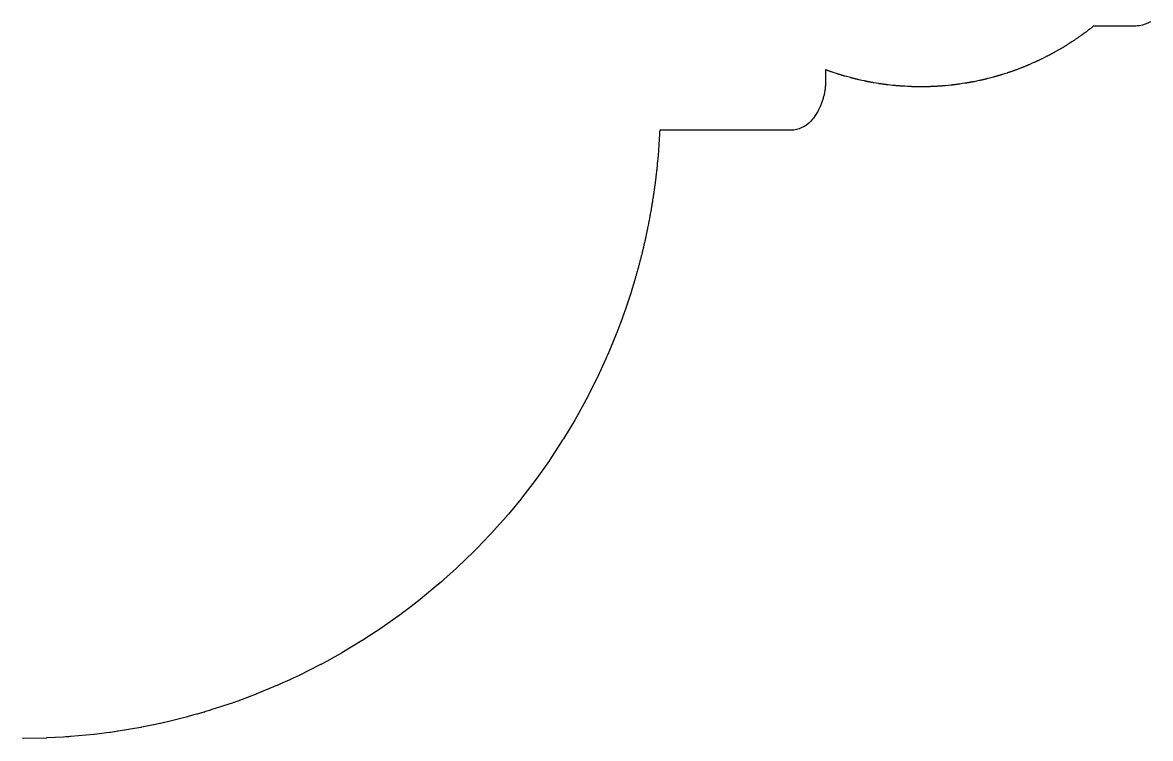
# Model space of a CAD drawing. Header units: metres. Extents: x -40.5 to 40.5, y -22 to 76.8.
# Drawn here: x 0 to 38.92, y -22.01 to 2.71 of the extents above; entities that cross this region are included whole.
import ezdxf

# ---------------------------------------------------------------- set-up
doc = ezdxf.new("R2010")
doc.units = ezdxf.units.M

msp = doc.modelspace()

# ---------------------------------------------------------------- linework, layer by layer
at = {"layer": 'CHANNEL'}
for p, q in [((38.92, 2.733), (38.832, 2.686)), ((36.637, 2.341), (36.621, 2.329)), ((36.653, 2.353), (36.637, 2.341)), ((36.665, 2.362), (36.653, 2.353)), ((36.676, 2.37), (36.665, 2.362)), ((36.693, 2.382), (36.676, 2.37)), ((36.708, 2.394), (36.693, 2.382)), ((36.72, 2.403), (36.708, 2.394)), ((36.732, 2.411), (36.72, 2.403)), ((36.748, 2.423), (36.732, 2.411)), ((36.763, 2.435), (36.748, 2.423)), ((36.775, 2.445), (36.763, 2.435)), ((36.786, 2.453), (36.775, 2.445)), ((36.803, 2.465), (36.786, 2.453)), ((36.818, 2.477), (36.803, 2.465)), ((36.83, 2.487), (36.818, 2.477)), ((36.841, 2.495), (36.83, 2.487)), ((36.857, 2.508), (36.841, 2.495)), ((36.873, 2.52), (36.857, 2.508)), ((36.944, 2.579), (36.873, 2.52)), ((36.958, 2.59), (36.944, 2.579)), ((38.412, 2.59), (36.958, 2.59)), ((38.461, 2.591), (38.412, 2.59)), ((38.548, 2.6), (38.461, 2.591)), ((38.646, 2.619), (38.548, 2.6)), ((38.741, 2.648), (38.646, 2.619)), ((38.832, 2.686), (38.741, 2.648)), ((36.058, 1.947), (36.041, 1.936)), ((36.134, 1.997), (36.058, 1.947)), ((36.211, 2.045), (36.134, 1.997)), ((36.228, 2.056), (36.211, 2.045)), ((36.244, 2.067), (36.228, 2.056)), ((36.257, 2.076), (36.244, 2.067)), ((36.269, 2.083), (36.257, 2.076)), ((36.286, 2.094), (36.269, 2.083)), ((36.302, 2.105), (36.286, 2.094)), ((36.314, 2.114), (36.302, 2.105)), ((36.326, 2.122), (36.314, 2.114)), ((36.343, 2.133), (36.326, 2.122)), ((36.359, 2.144), (36.343, 2.133)), ((36.371, 2.153), (36.359, 2.144)), ((36.383, 2.16), (36.371, 2.153)), ((36.4, 2.172), (36.383, 2.16)), ((36.416, 2.183), (36.4, 2.172)), ((36.428, 2.192), (36.416, 2.183)), ((36.44, 2.2), (36.428, 2.192)), ((36.457, 2.211), (36.44, 2.2)), ((36.473, 2.223), (36.457, 2.211)), ((36.547, 2.277), (36.473, 2.223)), ((36.621, 2.329), (36.547, 2.277)), ((35.385, 1.562), (35.368, 1.552)), ((35.399, 1.569), (35.385, 1.562)), ((35.411, 1.575), (35.399, 1.569)), ((35.429, 1.584), (35.411, 1.575)), ((35.446, 1.594), (35.429, 1.584)), ((35.46, 1.601), (35.446, 1.594)), ((35.472, 1.607), (35.46, 1.601)), ((35.49, 1.617), (35.472, 1.607)), ((35.507, 1.626), (35.49, 1.617)), ((35.521, 1.634), (35.507, 1.626)), ((35.533, 1.64), (35.521, 1.634)), ((35.551, 1.65), (35.533, 1.64)), ((35.568, 1.659), (35.551, 1.65)), ((35.581, 1.667), (35.568, 1.659)), ((35.594, 1.673), (35.581, 1.667)), ((35.611, 1.683), (35.594, 1.673)), ((35.629, 1.693), (35.611, 1.683)), ((35.708, 1.739), (35.629, 1.693)), ((35.787, 1.783), (35.708, 1.739)), ((35.805, 1.793), (35.787, 1.783)), ((35.821, 1.803), (35.805, 1.793)), ((35.834, 1.811), (35.821, 1.803)), ((35.847, 1.818), (35.834, 1.811)), ((35.864, 1.828), (35.847, 1.818)), ((35.881, 1.838), (35.864, 1.828)), ((35.894, 1.846), (35.881, 1.838)), ((35.906, 1.853), (35.894, 1.846)), ((35.923, 1.864), (35.906, 1.853)), ((35.94, 1.874), (35.923, 1.864)), ((35.953, 1.882), (35.94, 1.874)), ((35.965, 1.889), (35.953, 1.882)), ((35.982, 1.899), (35.965, 1.889)), ((35.999, 1.91), (35.982, 1.899)), ((36.012, 1.918), (35.999, 1.91)), ((36.024, 1.925), (36.012, 1.918)), ((36.041, 1.936), (36.024, 1.925)), ((34.542, 1.175), (34.524, 1.167)), ((34.556, 1.181), (34.542, 1.175)), ((34.569, 1.185), (34.556, 1.181)), ((34.588, 1.193), (34.569, 1.185)), ((34.606, 1.2), (34.588, 1.193)), ((34.62, 1.207), (34.606, 1.2)), ((34.633, 1.212), (34.62, 1.207)), ((34.652, 1.219), (34.633, 1.212)), ((34.67, 1.227), (34.652, 1.219)), ((34.684, 1.233), (34.67, 1.227)), ((34.697, 1.238), (34.684, 1.233)), ((34.716, 1.246), (34.697, 1.238)), ((34.734, 1.254), (34.716, 1.246)), ((34.818, 1.292), (34.734, 1.254)), ((34.901, 1.327), (34.818, 1.292)), ((34.92, 1.335), (34.901, 1.327)), ((34.937, 1.343), (34.92, 1.335)), ((34.951, 1.35), (34.937, 1.343)), ((34.964, 1.356), (34.951, 1.35)), ((34.982, 1.364), (34.964, 1.356)), ((35, 1.372), (34.982, 1.364)), ((35.014, 1.379), (35, 1.372)), ((35.026, 1.385), (35.014, 1.379)), ((35.045, 1.393), (35.026, 1.385)), ((35.062, 1.401), (35.045, 1.393)), ((35.076, 1.408), (35.062, 1.401)), ((35.089, 1.414), (35.076, 1.408)), ((35.107, 1.423), (35.089, 1.414)), ((35.125, 1.431), (35.107, 1.423)), ((35.138, 1.438), (35.125, 1.431)), ((35.151, 1.444), (35.138, 1.438)), ((35.169, 1.453), (35.151, 1.444)), ((35.187, 1.462), (35.169, 1.453)), ((35.269, 1.504), (35.187, 1.462)), ((35.35, 1.543), (35.269, 1.504)), ((35.368, 1.552), (35.35, 1.543)), ((27.719, 1.074), (27.71, 1.077)), ((27.71, 1.077), (27.71, 0.696)), ((27.734, 1.069), (27.719, 1.074)), ((27.747, 1.064), (27.734, 1.069)), ((27.766, 1.057), (27.747, 1.064)), ((27.784, 1.05), (27.766, 1.057)), ((27.799, 1.045), (27.784, 1.05)), ((27.812, 1.04), (27.799, 1.045)), ((27.831, 1.033), (27.812, 1.04)), ((27.849, 1.027), (27.831, 1.033)), ((27.864, 1.022), (27.849, 1.027)), ((27.877, 1.018), (27.864, 1.022)), ((27.896, 1.011), (27.877, 1.018)), ((27.915, 1.004), (27.896, 1.011)), ((28.003, 0.977), (27.915, 1.004)), ((28.088, 0.947), (28.003, 0.977)), ((28.107, 0.941), (28.088, 0.947)), ((28.126, 0.935), (28.107, 0.941)), ((28.141, 0.931), (28.126, 0.935)), ((28.154, 0.926), (28.141, 0.931)), ((28.173, 0.92), (28.154, 0.926)), ((28.192, 0.914), (28.173, 0.92)), ((28.206, 0.91), (28.192, 0.914)), ((28.22, 0.906), (28.206, 0.91)), ((28.239, 0.9), (28.22, 0.906)), ((28.258, 0.894), (28.239, 0.9)), ((28.273, 0.89), (28.258, 0.894)), ((28.286, 0.886), (28.273, 0.89)), ((28.305, 0.88), (28.286, 0.886)), ((28.324, 0.874), (28.305, 0.88)), ((28.339, 0.87), (28.324, 0.874)), ((28.352, 0.866), (28.339, 0.87)), ((28.371, 0.86), (28.352, 0.866)), ((28.391, 0.855), (28.371, 0.86)), ((28.48, 0.832), (28.391, 0.855)), ((28.566, 0.807), (28.48, 0.832)), ((28.586, 0.801), (28.566, 0.807)), ((28.605, 0.797), (28.586, 0.801)), ((28.62, 0.793), (28.605, 0.797)), ((28.633, 0.789), (28.62, 0.793)), ((28.653, 0.784), (28.633, 0.789)), ((28.672, 0.78), (28.653, 0.784)), ((28.687, 0.776), (28.672, 0.78)), ((33.407, 0.802), (33.318, 0.777)), ((33.495, 0.823), (33.407, 0.802)), ((33.514, 0.828), (33.495, 0.823)), ((33.533, 0.834), (33.514, 0.828)), ((33.548, 0.838), (33.533, 0.834)), ((33.561, 0.842), (33.548, 0.838)), ((33.581, 0.847), (33.561, 0.842)), ((33.599, 0.852), (33.581, 0.847)), ((33.614, 0.857), (33.599, 0.852)), ((33.627, 0.86), (33.614, 0.857)), ((33.647, 0.866), (33.627, 0.86)), ((33.666, 0.871), (33.647, 0.866)), ((33.68, 0.876), (33.666, 0.871)), ((33.694, 0.88), (33.68, 0.876)), ((33.713, 0.885), (33.694, 0.88)), ((33.732, 0.891), (33.713, 0.885)), ((33.746, 0.896), (33.732, 0.891)), ((33.76, 0.899), (33.746, 0.896)), ((33.779, 0.905), (33.76, 0.899)), ((33.798, 0.911), (33.779, 0.905)), ((33.885, 0.94), (33.798, 0.911)), ((33.972, 0.966), (33.885, 0.94)), ((33.991, 0.973), (33.972, 0.966)), ((34.01, 0.979), (33.991, 0.973)), ((34.024, 0.984), (34.01, 0.979)), ((34.037, 0.988), (34.024, 0.984)), ((34.057, 0.995), (34.037, 0.988)), ((34.075, 1.001), (34.057, 0.995)), ((34.089, 1.006), (34.075, 1.001)), ((34.103, 1.011), (34.089, 1.006)), ((34.122, 1.017), (34.103, 1.011)), ((34.14, 1.024), (34.122, 1.017)), ((34.155, 1.029), (34.14, 1.024)), ((34.168, 1.033), (34.155, 1.029)), ((34.187, 1.04), (34.168, 1.033)), ((34.205, 1.047), (34.187, 1.04)), ((34.22, 1.052), (34.205, 1.047)), ((34.233, 1.057), (34.22, 1.052)), ((34.252, 1.063), (34.233, 1.057)), ((34.271, 1.07), (34.252, 1.063)), ((34.356, 1.104), (34.271, 1.07)), ((34.441, 1.135), (34.356, 1.104)), ((34.46, 1.142), (34.441, 1.135)), ((34.478, 1.149), (34.46, 1.142)), ((34.492, 1.155), (34.478, 1.149)), ((34.505, 1.16), (34.492, 1.155)), ((34.524, 1.167), (34.505, 1.16)), ((27.691, 0.406), (27.685, 0.371)), ((27.694, 0.441), (27.691, 0.406)), ((27.697, 0.472), (27.694, 0.441)), ((27.701, 0.501), (27.697, 0.472)), ((27.704, 0.536), (27.701, 0.501)), ((27.706, 0.571), (27.704, 0.536)), ((27.71, 0.67), (27.706, 0.571)), ((27.71, 0.696), (27.71, 0.684)), ((27.71, 0.684), (27.71, 0.67)), ((28.7, 0.772), (28.687, 0.776)), ((28.72, 0.767), (28.7, 0.772)), ((28.739, 0.763), (28.72, 0.767)), ((28.754, 0.76), (28.739, 0.763)), ((28.767, 0.756), (28.754, 0.76)), ((28.787, 0.751), (28.767, 0.756)), ((28.806, 0.747), (28.787, 0.751)), ((28.821, 0.744), (28.806, 0.747)), ((28.834, 0.74), (28.821, 0.744)), ((28.854, 0.735), (28.834, 0.74)), ((28.874, 0.731), (28.854, 0.735)), ((28.963, 0.713), (28.874, 0.731)), ((29.051, 0.692), (28.963, 0.713)), ((29.071, 0.688), (29.051, 0.692)), ((29.09, 0.684), (29.071, 0.688)), ((29.105, 0.681), (29.09, 0.684)), ((29.119, 0.678), (29.105, 0.681)), ((29.139, 0.674), (29.119, 0.678)), ((29.158, 0.67), (29.139, 0.674)), ((29.173, 0.668), (29.158, 0.67)), ((29.187, 0.665), (29.173, 0.668)), ((29.207, 0.661), (29.187, 0.665)), ((29.226, 0.657), (29.207, 0.661)), ((29.241, 0.655), (29.226, 0.657)), ((29.254, 0.652), (29.241, 0.655)), ((29.274, 0.648), (29.254, 0.652)), ((29.293, 0.645), (29.274, 0.648)), ((29.309, 0.642), (29.293, 0.645)), ((29.322, 0.639), (29.309, 0.642)), ((29.342, 0.636), (29.322, 0.639)), ((29.362, 0.632), (29.342, 0.636)), ((29.453, 0.619), (29.362, 0.632)), ((29.542, 0.603), (29.453, 0.619)), ((29.562, 0.599), (29.542, 0.603)), ((29.581, 0.597), (29.562, 0.599)), ((29.596, 0.595), (29.581, 0.597)), ((29.61, 0.592), (29.596, 0.595)), ((29.63, 0.589), (29.61, 0.592)), ((29.649, 0.587), (29.63, 0.589)), ((29.665, 0.585), (29.649, 0.587)), ((29.678, 0.582), (29.665, 0.585)), ((29.698, 0.579), (29.678, 0.582)), ((29.718, 0.577), (29.698, 0.579)), ((29.733, 0.575), (29.718, 0.577)), ((29.747, 0.573), (29.733, 0.575)), ((29.767, 0.57), (29.747, 0.573)), ((29.786, 0.568), (29.767, 0.57)), ((29.801, 0.566), (29.786, 0.568)), ((29.815, 0.564), (29.801, 0.566)), ((29.835, 0.562), (29.815, 0.564)), ((29.855, 0.559), (29.835, 0.562)), ((29.946, 0.55), (29.855, 0.559)), ((30.036, 0.539), (29.946, 0.55)), ((30.056, 0.537), (30.036, 0.539)), ((30.076, 0.535), (30.056, 0.537)), ((30.091, 0.534), (30.076, 0.535)), ((30.105, 0.532), (30.091, 0.534)), ((30.125, 0.53), (30.105, 0.532)), ((30.144, 0.529), (30.125, 0.53)), ((30.16, 0.528), (30.144, 0.529)), ((30.174, 0.526), (30.16, 0.528)), ((30.194, 0.524), (30.174, 0.526)), ((30.213, 0.523), (30.194, 0.524)), ((30.228, 0.522), (30.213, 0.523)), ((30.242, 0.52), (30.228, 0.522)), ((30.263, 0.519), (30.242, 0.52)), ((30.282, 0.517), (30.263, 0.519)), ((30.297, 0.516), (30.282, 0.517)), ((30.311, 0.515), (30.297, 0.516)), ((30.331, 0.513), (30.311, 0.515)), ((30.351, 0.512), (30.331, 0.513)), ((30.443, 0.508), (30.351, 0.512)), ((30.533, 0.502), (30.443, 0.508)), ((30.553, 0.5), (30.533, 0.502)), ((30.573, 0.5), (30.553, 0.5)), ((30.588, 0.499), (30.573, 0.5)), ((30.602, 0.498), (30.588, 0.499)), ((30.622, 0.497), (30.602, 0.498)), ((30.642, 0.497), (30.622, 0.497)), ((30.657, 0.497), (30.642, 0.497)), ((30.671, 0.496), (30.657, 0.497)), ((30.691, 0.495), (30.671, 0.496)), ((30.711, 0.495), (30.691, 0.495)), ((30.726, 0.494), (30.711, 0.495)), ((30.74, 0.494), (30.726, 0.494)), ((30.76, 0.493), (30.74, 0.494)), ((30.78, 0.493), (30.76, 0.493)), ((30.795, 0.493), (30.78, 0.493)), ((30.809, 0.492), (30.795, 0.493)), ((30.829, 0.491), (30.809, 0.492)), ((30.849, 0.491), (30.829, 0.491)), ((30.941, 0.492), (30.849, 0.491)), ((31.032, 0.49), (30.941, 0.492)), ((31.052, 0.49), (31.032, 0.49)), ((31.071, 0.49), (31.052, 0.49)), ((31.087, 0.491), (31.071, 0.49)), ((31.101, 0.491), (31.087, 0.491)), ((31.121, 0.491), (31.101, 0.491)), ((31.14, 0.491), (31.121, 0.491)), ((31.156, 0.492), (31.14, 0.491)), ((31.17, 0.492), (31.156, 0.492)), ((31.19, 0.492), (31.17, 0.492)), ((31.209, 0.492), (31.19, 0.492)), ((31.225, 0.493), (31.209, 0.492)), ((31.239, 0.493), (31.225, 0.493)), ((31.259, 0.493), (31.239, 0.493)), ((31.278, 0.494), (31.259, 0.493)), ((31.294, 0.495), (31.278, 0.494)), ((31.308, 0.495), (31.294, 0.495)), ((31.328, 0.496), (31.308, 0.495)), ((31.348, 0.497), (31.328, 0.496)), ((31.439, 0.502), (31.348, 0.497)), ((31.53, 0.505), (31.439, 0.502)), ((31.55, 0.506), (31.53, 0.505)), ((31.569, 0.507), (31.55, 0.506)), ((31.585, 0.508), (31.569, 0.507)), ((31.599, 0.509), (31.585, 0.508)), ((31.619, 0.51), (31.599, 0.509)), ((31.638, 0.512), (31.619, 0.51)), ((31.654, 0.513), (31.638, 0.512)), ((31.668, 0.514), (31.654, 0.513)), ((31.688, 0.515), (31.668, 0.514)), ((31.707, 0.516), (31.688, 0.515)), ((31.722, 0.518), (31.707, 0.516)), ((31.736, 0.519), (31.722, 0.518)), ((31.757, 0.52), (31.736, 0.519)), ((31.776, 0.522), (31.757, 0.52)), ((31.791, 0.523), (31.776, 0.522)), ((31.805, 0.524), (31.791, 0.523)), ((31.825, 0.526), (31.805, 0.524)), ((31.845, 0.528), (31.825, 0.526)), ((31.936, 0.538), (31.845, 0.528)), ((32.027, 0.546), (31.936, 0.538)), ((32.047, 0.548), (32.027, 0.546)), ((32.066, 0.55), (32.047, 0.548)), ((32.081, 0.552), (32.066, 0.55)), ((32.095, 0.553), (32.081, 0.552)), ((32.115, 0.556), (32.095, 0.553)), ((32.135, 0.558), (32.115, 0.556)), ((32.15, 0.56), (32.135, 0.558)), ((32.164, 0.562), (32.15, 0.56)), ((32.184, 0.564), (32.164, 0.562)), ((32.203, 0.567), (32.184, 0.564)), ((32.218, 0.569), (32.203, 0.567)), ((32.232, 0.57), (32.218, 0.569)), ((32.252, 0.573), (32.232, 0.57)), ((32.271, 0.576), (32.252, 0.573)), ((32.287, 0.578), (32.271, 0.576)), ((32.3, 0.58), (32.287, 0.578)), ((32.321, 0.582), (32.3, 0.58)), ((32.34, 0.585), (32.321, 0.582)), ((32.431, 0.6), (32.34, 0.585)), ((32.52, 0.613), (32.431, 0.6)), ((32.541, 0.616), (32.52, 0.613)), ((32.56, 0.619), (32.541, 0.616)), ((32.575, 0.622), (32.56, 0.619)), ((32.589, 0.624), (32.575, 0.622)), ((32.609, 0.627), (32.589, 0.624)), ((32.628, 0.63), (32.609, 0.627)), ((32.643, 0.633), (32.628, 0.63)), ((32.657, 0.636), (32.643, 0.633)), ((32.677, 0.639), (32.657, 0.636)), ((32.696, 0.643), (32.677, 0.639)), ((32.711, 0.646), (32.696, 0.643)), ((32.724, 0.648), (32.711, 0.646)), ((32.744, 0.651), (32.724, 0.648)), ((32.763, 0.655), (32.744, 0.651)), ((32.779, 0.658), (32.763, 0.655)), ((32.792, 0.661), (32.779, 0.658)), ((32.812, 0.664), (32.792, 0.661)), ((32.832, 0.668), (32.812, 0.664)), ((32.921, 0.688), (32.832, 0.668)), ((33.01, 0.705), (32.921, 0.688)), ((33.03, 0.709), (33.01, 0.705)), ((33.049, 0.714), (33.03, 0.709)), ((33.064, 0.717), (33.049, 0.714)), ((33.078, 0.72), (33.064, 0.717)), ((33.097, 0.724), (33.078, 0.72)), ((33.116, 0.729), (33.097, 0.724)), ((33.131, 0.732), (33.116, 0.729)), ((33.145, 0.735), (33.131, 0.732)), ((33.165, 0.74), (33.145, 0.735)), ((33.184, 0.744), (33.165, 0.74)), ((33.198, 0.748), (33.184, 0.744)), ((33.212, 0.751), (33.198, 0.748)), ((33.232, 0.756), (33.212, 0.751)), ((33.251, 0.76), (33.232, 0.756)), ((33.266, 0.764), (33.251, 0.76)), ((33.279, 0.767), (33.266, 0.764)), ((33.299, 0.772), (33.279, 0.767)), ((33.318, 0.777), (33.299, 0.772)), ((27.603, 0.023), (27.593, -0.009)), ((27.613, 0.055), (27.603, 0.023)), ((27.624, 0.087), (27.613, 0.055)), ((27.632, 0.12), (27.624, 0.087)), ((27.657, 0.218), (27.632, 0.12)), ((27.663, 0.244), (27.657, 0.218)), ((27.668, 0.271), (27.663, 0.244)), ((27.685, 0.371), (27.668, 0.271)), ((27.438, -0.362), (27.418, -0.396)), ((27.453, -0.335), (27.438, -0.362)), ((27.467, -0.307), (27.453, -0.335)), ((27.511, -0.216), (27.467, -0.307)), ((27.522, -0.192), (27.511, -0.216)), ((27.533, -0.167), (27.522, -0.192)), ((27.57, -0.072), (27.533, -0.167)), ((27.582, -0.041), (27.57, -0.072)), ((27.593, -0.009), (27.582, -0.041)), ((27.136, -0.762), (27.06, -0.822)), ((27.206, -0.695), (27.136, -0.762)), ((27.261, -0.631), (27.206, -0.695)), ((27.29, -0.592), (27.261, -0.631)), ((27.353, -0.503), (27.29, -0.592)), ((27.376, -0.468), (27.353, -0.503)), ((27.398, -0.432), (27.376, -0.468)), ((27.418, -0.396), (27.398, -0.432)), ((21.98, -1.153), (21.971, -1.302)), ((21.981, -1.138), (21.98, -1.153)), ((21.983, -1.086), (21.981, -1.122)), ((21.981, -1.122), (21.981, -1.138)), ((21.987, -1.01), (21.983, -1.086)), ((26.483, -1.01), (21.987, -1.01)), ((26.532, -1.009), (26.483, -1.01)), ((26.616, -1.001), (26.532, -1.009)), ((26.711, -0.982), (26.616, -1.001)), ((26.804, -0.955), (26.711, -0.982)), ((26.894, -0.919), (26.804, -0.955)), ((26.979, -0.875), (26.894, -0.919)), ((27.06, -0.822), (26.979, -0.875)), ((21.957, -1.526), (21.954, -1.567)), ((21.958, -1.514), (21.957, -1.526)), ((21.959, -1.494), (21.958, -1.514)), ((21.961, -1.466), (21.959, -1.494)), ((21.967, -1.365), (21.961, -1.466)), ((21.97, -1.327), (21.967, -1.365)), ((21.971, -1.314), (21.97, -1.327)), ((21.971, -1.302), (21.971, -1.314)), ((21.928, -1.898), (21.924, -1.947)), ((21.931, -1.867), (21.928, -1.898)), ((21.935, -1.815), (21.931, -1.867)), ((21.939, -1.768), (21.935, -1.815)), ((21.941, -1.737), (21.939, -1.768)), ((21.942, -1.728), (21.941, -1.737)), ((21.945, -1.691), (21.942, -1.728)), ((21.947, -1.664), (21.945, -1.691)), ((21.948, -1.647), (21.947, -1.664)), ((21.949, -1.635), (21.948, -1.647)), ((21.954, -1.567), (21.949, -1.635)), ((21.899, -2.204), (21.884, -2.351)), ((21.901, -2.192), (21.899, -2.204)), ((21.903, -2.167), (21.901, -2.185)), ((21.901, -2.185), (21.901, -2.192)), ((21.913, -2.061), (21.903, -2.167)), ((21.919, -1.998), (21.913, -2.061)), ((21.92, -1.993), (21.919, -1.998)), ((21.921, -1.979), (21.92, -1.993)), ((21.923, -1.954), (21.921, -1.979)), ((21.924, -1.947), (21.923, -1.954)), ((21.844, -2.701), (21.837, -2.755)), ((21.847, -2.678), (21.844, -2.701)), ((21.849, -2.66), (21.847, -2.67)), ((21.847, -2.67), (21.847, -2.678)), ((21.852, -2.635), (21.849, -2.66)), ((21.854, -2.617), (21.852, -2.635)), ((21.856, -2.603), (21.854, -2.617)), ((21.857, -2.588), (21.856, -2.603)), ((21.861, -2.555), (21.857, -2.588)), ((21.867, -2.503), (21.861, -2.555)), ((21.873, -2.454), (21.867, -2.503)), ((21.875, -2.432), (21.873, -2.454)), ((21.878, -2.411), (21.875, -2.432)), ((21.879, -2.4), (21.878, -2.411)), ((21.88, -2.387), (21.879, -2.4)), ((21.882, -2.372), (21.88, -2.387)), ((21.884, -2.351), (21.882, -2.372)), ((21.794, -3.072), (21.784, -3.144)), ((21.8, -3.031), (21.794, -3.072)), ((21.802, -3.016), (21.8, -3.031)), ((21.805, -3), (21.802, -3.016)), ((21.806, -2.991), (21.805, -3)), ((21.807, -2.981), (21.806, -2.991)), ((21.811, -2.949), (21.807, -2.981)), ((21.814, -2.929), (21.811, -2.949)), ((21.818, -2.898), (21.814, -2.929)), ((21.826, -2.839), (21.818, -2.898)), ((21.828, -2.826), (21.826, -2.839)), ((21.829, -2.818), (21.828, -2.826)), ((21.831, -2.805), (21.829, -2.818)), ((21.832, -2.793), (21.831, -2.805)), ((21.837, -2.755), (21.832, -2.793)), ((21.732, -3.484), (21.72, -3.557)), ((21.736, -3.464), (21.732, -3.484)), ((21.738, -3.449), (21.736, -3.464)), ((21.741, -3.431), (21.738, -3.449)), ((21.742, -3.425), (21.741, -3.431)), ((21.743, -3.415), (21.742, -3.425)), ((21.751, -3.364), (21.743, -3.415)), ((21.76, -3.306), (21.751, -3.364)), ((21.762, -3.293), (21.76, -3.306)), ((21.764, -3.279), (21.762, -3.293)), ((21.767, -3.262), (21.764, -3.279)), ((21.77, -3.24), (21.767, -3.262)), ((21.773, -3.224), (21.77, -3.24)), ((21.775, -3.208), (21.773, -3.224)), ((21.777, -3.194), (21.775, -3.208)), ((21.779, -3.182), (21.777, -3.194)), ((21.781, -3.167), (21.779, -3.182)), ((21.784, -3.144), (21.781, -3.167)), ((21.667, -3.869), (21.661, -3.901)), ((21.671, -3.851), (21.667, -3.869)), ((21.673, -3.836), (21.671, -3.851)), ((21.676, -3.82), (21.673, -3.836)), ((21.687, -3.757), (21.676, -3.82)), ((21.697, -3.698), (21.687, -3.757)), ((21.699, -3.685), (21.697, -3.698)), ((21.701, -3.676), (21.699, -3.685)), ((21.703, -3.665), (21.701, -3.676)), ((21.705, -3.651), (21.703, -3.665)), ((21.708, -3.636), (21.705, -3.651)), ((21.71, -3.619), (21.708, -3.636)), ((21.72, -3.557), (21.71, -3.619)), ((21.597, -4.242), (21.588, -4.289)), ((21.601, -4.223), (21.597, -4.242)), ((21.605, -4.205), (21.601, -4.223)), ((21.609, -4.182), (21.605, -4.205)), ((21.613, -4.16), (21.609, -4.182)), ((21.62, -4.122), (21.613, -4.16)), ((21.633, -4.054), (21.62, -4.122)), ((21.634, -4.048), (21.633, -4.054)), ((21.636, -4.042), (21.634, -4.048)), ((21.637, -4.032), (21.636, -4.042)), ((21.641, -4.016), (21.637, -4.032)), ((21.65, -3.964), (21.641, -4.016)), ((21.657, -3.925), (21.65, -3.964)), ((21.661, -3.901), (21.657, -3.925)), ((21.523, -4.604), (21.508, -4.673)), ((21.524, -4.599), (21.523, -4.604)), ((21.527, -4.585), (21.524, -4.599)), ((21.531, -4.569), (21.527, -4.585)), ((21.545, -4.498), (21.531, -4.569)), ((21.561, -4.424), (21.545, -4.498)), ((21.564, -4.408), (21.561, -4.424)), ((21.567, -4.393), (21.564, -4.408)), ((21.568, -4.389), (21.567, -4.393)), ((21.569, -4.384), (21.568, -4.389)), ((21.57, -4.378), (21.569, -4.384)), ((21.588, -4.289), (21.57, -4.378)), ((21.422, -5.054), (21.419, -5.067)), ((21.429, -5.022), (21.422, -5.054)), ((21.436, -4.995), (21.429, -5.022)), ((21.442, -4.967), (21.436, -4.995)), ((21.451, -4.928), (21.442, -4.967)), ((21.454, -4.914), (21.451, -4.928)), ((21.457, -4.902), (21.454, -4.914)), ((21.458, -4.897), (21.457, -4.902)), ((21.459, -4.893), (21.458, -4.897)), ((21.46, -4.889), (21.459, -4.893)), ((21.47, -4.845), (21.46, -4.889)), ((21.479, -4.804), (21.47, -4.845)), ((21.483, -4.788), (21.479, -4.804)), ((21.487, -4.768), (21.483, -4.788)), ((21.491, -4.754), (21.487, -4.768)), ((21.494, -4.739), (21.491, -4.754)), ((21.508, -4.673), (21.494, -4.739)), ((21.333, -5.416), (21.32, -5.468)), ((21.347, -5.362), (21.333, -5.416)), ((21.352, -5.343), (21.347, -5.362)), ((21.353, -5.336), (21.352, -5.343)), ((21.366, -5.283), (21.353, -5.336)), ((21.381, -5.225), (21.366, -5.283)), ((21.384, -5.212), (21.381, -5.225)), ((21.387, -5.2), (21.384, -5.212)), ((21.39, -5.187), (21.387, -5.2)), ((21.393, -5.175), (21.39, -5.187)), ((21.401, -5.139), (21.393, -5.175)), ((21.416, -5.08), (21.401, -5.139)), ((21.419, -5.067), (21.416, -5.08)), ((21.224, -5.831), (21.221, -5.84)), ((21.229, -5.811), (21.224, -5.831)), ((21.234, -5.794), (21.229, -5.811)), ((21.238, -5.778), (21.234, -5.794)), ((21.241, -5.768), (21.238, -5.778)), ((21.245, -5.754), (21.241, -5.768)), ((21.249, -5.739), (21.245, -5.754)), ((21.253, -5.724), (21.249, -5.739)), ((21.255, -5.715), (21.253, -5.724)), ((21.258, -5.705), (21.255, -5.715)), ((21.264, -5.68), (21.258, -5.705)), ((21.272, -5.653), (21.264, -5.68)), ((21.274, -5.643), (21.272, -5.653)), ((21.278, -5.63), (21.274, -5.643)), ((21.283, -5.611), (21.278, -5.63)), ((21.285, -5.601), (21.283, -5.611)), ((21.288, -5.59), (21.285, -5.601)), ((21.301, -5.542), (21.288, -5.59)), ((21.305, -5.526), (21.301, -5.542)), ((21.311, -5.501), (21.305, -5.526)), ((21.315, -5.489), (21.311, -5.501)), ((21.317, -5.479), (21.315, -5.489)), ((21.32, -5.468), (21.317, -5.479)), ((21.114, -6.217), (21.109, -6.234)), ((21.118, -6.203), (21.114, -6.217)), ((21.121, -6.193), (21.118, -6.203)), ((21.125, -6.178), (21.121, -6.193)), ((21.129, -6.164), (21.125, -6.178)), ((21.138, -6.133), (21.129, -6.164)), ((21.144, -6.114), (21.138, -6.133)), ((21.147, -6.101), (21.144, -6.114)), ((21.152, -6.087), (21.147, -6.101)), ((21.156, -6.071), (21.152, -6.087)), ((21.162, -6.052), (21.156, -6.071)), ((21.171, -6.019), (21.162, -6.052)), ((21.173, -6.012), (21.171, -6.019)), ((21.176, -6.002), (21.173, -6.012)), ((21.181, -5.983), (21.176, -6.002)), ((21.186, -5.966), (21.181, -5.983)), ((21.19, -5.951), (21.186, -5.966)), ((21.195, -5.933), (21.19, -5.951)), ((21.197, -5.927), (21.195, -5.933)), ((21.201, -5.911), (21.197, -5.927)), ((21.205, -5.9), (21.201, -5.911)), ((21.211, -5.875), (21.205, -5.9)), ((21.218, -5.851), (21.211, -5.875)), ((21.221, -5.84), (21.218, -5.851)), ((21.008, -6.564), (20.793, -7.216)), ((21.011, -6.556), (21.008, -6.564)), ((21.013, -6.548), (21.011, -6.556)), ((21.015, -6.544), (21.013, -6.548)), ((21.017, -6.536), (21.015, -6.542)), ((21.015, -6.542), (21.015, -6.544)), ((21.02, -6.528), (21.017, -6.536)), ((21.021, -6.524), (21.02, -6.528)), ((21.024, -6.514), (21.021, -6.524)), ((21.025, -6.511), (21.024, -6.514)), ((21.026, -6.506), (21.025, -6.511)), ((21.03, -6.496), (21.026, -6.506)), ((21.033, -6.484), (21.03, -6.496)), ((21.034, -6.481), (21.033, -6.484)), ((21.035, -6.478), (21.034, -6.481)), ((21.041, -6.458), (21.035, -6.478)), ((21.044, -6.45), (21.041, -6.458)), ((21.046, -6.444), (21.044, -6.45)), ((21.047, -6.438), (21.046, -6.444)), ((21.051, -6.427), (21.047, -6.438)), ((21.056, -6.41), (21.051, -6.427)), ((21.058, -6.402), (21.056, -6.41)), ((21.063, -6.386), (21.058, -6.402)), ((21.066, -6.376), (21.063, -6.386)), ((21.07, -6.363), (21.066, -6.376)), ((21.073, -6.353), (21.07, -6.363)), ((21.074, -6.35), (21.073, -6.353)), ((21.075, -6.346), (21.074, -6.35)), ((21.078, -6.337), (21.075, -6.346)), ((21.082, -6.324), (21.078, -6.337)), ((21.087, -6.308), (21.082, -6.324)), ((21.09, -6.297), (21.087, -6.308)), ((21.094, -6.282), (21.09, -6.297)), ((21.101, -6.261), (21.094, -6.282)), ((21.104, -6.251), (21.101, -6.261)), ((21.105, -6.246), (21.104, -6.251)), ((21.109, -6.234), (21.105, -6.246)), ((20.747, -7.343), (20.719, -7.425)), ((20.785, -7.241), (20.747, -7.343)), ((20.789, -7.228), (20.785, -7.241)), ((20.793, -7.216), (20.789, -7.228)), ((20.71, -7.451), (20.492, -8.031)), ((20.715, -7.438), (20.71, -7.451)), ((20.719, -7.425), (20.715, -7.438)), ((20.484, -8.053), (20.195, -8.751)), ((20.488, -8.042), (20.484, -8.053)), ((20.492, -8.031), (20.488, -8.042)), ((20.119, -8.925), (19.835, -9.539)), ((20.125, -8.912), (20.119, -8.925)), ((20.13, -8.9), (20.125, -8.912)), ((20.154, -8.842), (20.13, -8.9)), ((20.184, -8.777), (20.154, -8.842)), ((20.19, -8.763), (20.184, -8.777)), ((20.195, -8.751), (20.19, -8.763)), ((19.825, -9.561), (19.484, -10.238)), ((19.83, -9.55), (19.825, -9.561)), ((19.835, -9.539), (19.83, -9.55)), ((19.423, -10.353), (19.068, -10.994)), ((19.43, -10.34), (19.423, -10.353)), ((19.436, -10.329), (19.43, -10.34)), ((19.452, -10.296), (19.436, -10.329)), ((19.471, -10.263), (19.452, -10.296)), ((19.478, -10.25), (19.471, -10.263)), ((19.484, -10.238), (19.478, -10.25)), ((19.055, -11.016), (18.663, -11.668)), ((19.062, -11.004), (19.055, -11.016)), ((19.068, -10.994), (19.062, -11.004)), ((18.663, -11.668), (18.656, -11.679)), ((18.626, -11.726), (18.194, -12.387)), ((18.634, -11.714), (18.626, -11.726)), ((18.64, -11.704), (18.634, -11.714)), ((18.644, -11.697), (18.64, -11.704)), ((18.648, -11.691), (18.644, -11.697)), ((18.656, -11.679), (18.648, -11.691)), ((18.179, -12.409), (17.748, -13.017)), ((18.187, -12.397), (18.179, -12.409)), ((18.194, -12.387), (18.187, -12.397)), ((17.721, -13.054), (17.218, -13.711)), ((17.729, -13.043), (17.721, -13.054)), ((17.732, -13.039), (17.729, -13.043)), ((17.743, -13.024), (17.732, -13.039)), ((17.748, -13.017), (17.743, -13.024)), ((17.201, -13.731), (16.764, -14.263)), ((17.21, -13.721), (17.201, -13.731)), ((17.218, -13.711), (17.21, -13.721)), ((16.694, -14.344), (16.145, -14.959)), ((16.703, -14.333), (16.694, -14.344)), ((16.712, -14.323), (16.703, -14.333)), ((16.731, -14.3), (16.712, -14.323)), ((16.746, -14.284), (16.731, -14.3)), ((16.755, -14.273), (16.746, -14.284)), ((16.764, -14.263), (16.755, -14.273)), ((16.128, -14.978), (15.692, -15.434)), ((16.137, -14.968), (16.128, -14.978)), ((16.145, -14.959), (16.137, -14.968)), ((15.573, -15.553), (14.982, -16.124)), ((15.584, -15.543), (15.573, -15.553)), ((15.593, -15.534), (15.584, -15.543)), ((15.638, -15.487), (15.593, -15.534)), ((15.672, -15.454), (15.638, -15.487)), ((15.682, -15.444), (15.672, -15.454)), ((15.692, -15.434), (15.682, -15.444)), ((14.964, -16.14), (14.538, -16.526)), ((14.974, -16.132), (14.964, -16.14)), ((14.982, -16.124), (14.974, -16.132)), ((14.366, -16.675), (13.735, -17.198)), ((14.377, -16.666), (14.366, -16.675)), ((14.386, -16.657), (14.377, -16.666)), ((14.464, -16.588), (14.386, -16.657)), ((14.517, -16.544), (14.464, -16.588)), ((14.528, -16.534), (14.517, -16.544)), ((14.538, -16.526), (14.528, -16.534)), ((13.717, -17.213), (13.308, -17.531)), ((13.727, -17.205), (13.717, -17.213)), ((13.735, -17.198), (13.727, -17.205)), ((13.077, -17.704), (12.412, -18.176)), ((13.089, -17.695), (13.077, -17.704)), ((13.099, -17.687), (13.089, -17.695)), ((13.215, -17.599), (13.099, -17.687)), ((13.286, -17.547), (13.215, -17.599)), ((13.298, -17.539), (13.286, -17.547)), ((13.308, -17.531), (13.298, -17.539)), ((12.393, -18.189), (12.01, -18.445)), ((12.403, -18.182), (12.393, -18.189)), ((12.412, -18.176), (12.403, -18.182)), ((11.715, -18.633), (11.019, -19.053)), ((11.728, -18.625), (11.715, -18.633)), ((11.739, -18.618), (11.728, -18.625)), ((11.899, -18.513), (11.739, -18.618)), ((11.986, -18.46), (11.899, -18.513)), ((11.999, -18.452), (11.986, -18.46)), ((12.01, -18.445), (11.999, -18.452)), ((11.001, -19.064), (10.65, -19.262)), ((11.01, -19.058), (11.001, -19.064)), ((11.019, -19.053), (11.01, -19.058)), ((10.286, -19.458), (10.277, -19.463)), ((10.289, -19.457), (10.286, -19.458)), ((10.301, -19.451), (10.289, -19.457)), ((10.312, -19.445), (10.301, -19.451)), ((10.335, -19.432), (10.312, -19.445)), ((10.641, -19.267), (10.335, -19.432)), ((10.65, -19.262), (10.641, -19.267)), ((9.54, -19.835), (9.335, -19.93)), ((9.552, -19.829), (9.54, -19.835)), ((9.563, -19.824), (9.552, -19.829)), ((10.259, -19.473), (9.563, -19.824)), ((10.268, -19.468), (10.259, -19.473)), ((10.277, -19.463), (10.268, -19.468)), ((8.803, -20.173), (8.055, -20.483)), ((8.816, -20.167), (8.803, -20.173)), ((8.828, -20.162), (8.816, -20.167)), ((8.858, -20.148), (8.828, -20.162)), ((8.882, -20.138), (8.858, -20.148)), ((8.893, -20.134), (8.882, -20.138)), ((8.902, -20.129), (8.893, -20.134)), ((9.226, -19.983), (8.902, -20.129)), ((9.238, -19.978), (9.226, -19.983)), ((9.249, -19.972), (9.238, -19.978)), ((9.335, -19.93), (9.249, -19.972)), ((7.763, -20.595), (7.484, -20.699)), ((7.776, -20.591), (7.763, -20.595)), ((7.787, -20.586), (7.776, -20.591)), ((7.843, -20.563), (7.787, -20.586)), ((8.033, -20.492), (7.843, -20.563)), ((8.045, -20.487), (8.033, -20.492)), ((8.055, -20.483), (8.045, -20.487)), ((7.268, -20.775), (6.502, -21.027)), ((7.282, -20.771), (7.268, -20.775)), ((7.294, -20.766), (7.282, -20.771)), ((7.394, -20.729), (7.294, -20.766)), ((7.463, -20.706), (7.394, -20.729)), ((7.474, -20.702), (7.463, -20.706)), ((7.484, -20.699), (7.474, -20.702)), ((5.693, -21.261), (4.913, -21.455)), ((5.707, -21.257), (5.693, -21.261)), ((5.719, -21.254), (5.707, -21.257)), ((5.905, -21.2), (5.719, -21.254)), ((6.007, -21.174), (5.905, -21.2)), ((6.019, -21.171), (6.007, -21.174)), ((6.03, -21.168), (6.019, -21.171)), ((6.26, -21.101), (6.03, -21.168)), ((6.273, -21.097), (6.26, -21.101)), ((6.285, -21.093), (6.273, -21.097)), ((6.316, -21.083), (6.285, -21.093)), ((6.481, -21.034), (6.316, -21.083)), ((6.493, -21.031), (6.481, -21.034)), ((6.502, -21.027), (6.493, -21.031)), ((3.166, -21.781), (3.042, -21.799)), ((3.179, -21.779), (3.166, -21.781)), ((3.188, -21.778), (3.179, -21.779)), ((3.279, -21.764), (3.188, -21.778)), ((3.288, -21.763), (3.279, -21.764)), ((3.296, -21.762), (3.288, -21.763)), ((4.085, -21.627), (3.296, -21.762)), ((4.1, -21.625), (4.085, -21.627)), ((4.112, -21.622), (4.1, -21.625)), ((4.402, -21.562), (4.112, -21.622)), ((4.523, -21.54), (4.402, -21.562)), ((4.536, -21.538), (4.523, -21.54)), ((4.547, -21.535), (4.536, -21.538)), ((4.725, -21.497), (4.547, -21.535)), ((4.739, -21.494), (4.725, -21.497)), ((4.75, -21.491), (4.739, -21.494)), ((4.762, -21.488), (4.75, -21.491)), ((4.894, -21.459), (4.762, -21.488)), ((4.904, -21.457), (4.894, -21.459)), ((4.913, -21.455), (4.904, -21.457)), ((0.007, -22.01), (-0.007, -22.01)), ((0.016, -22.01), (0.007, -22.01)), ((0.811, -21.995), (0.016, -22.01)), ((0.826, -21.995), (0.811, -21.995)), ((0.839, -21.994), (0.826, -21.995)), ((1.417, -21.961), (0.839, -21.994)), ((1.496, -21.959), (1.417, -21.961)), ((1.51, -21.958), (1.496, -21.959)), ((1.522, -21.957), (1.51, -21.958)), ((1.59, -21.953), (1.522, -21.957)), ((1.598, -21.952), (1.59, -21.953)), ((1.645, -21.948), (1.598, -21.952)), ((1.654, -21.948), (1.645, -21.948)), ((1.661, -21.947), (1.654, -21.948)), ((2.455, -21.873), (1.661, -21.947)), ((2.47, -21.871), (2.455, -21.873)), ((2.483, -21.869), (2.47, -21.871)), ((2.901, -21.814), (2.483, -21.869)), ((3.017, -21.802), (2.901, -21.814)), ((3.03, -21.8), (3.017, -21.802)), ((3.042, -21.799), (3.03, -21.8))]:
    msp.add_line(p, q, dxfattribs=at)

doc.saveas('drawing.dxf')
